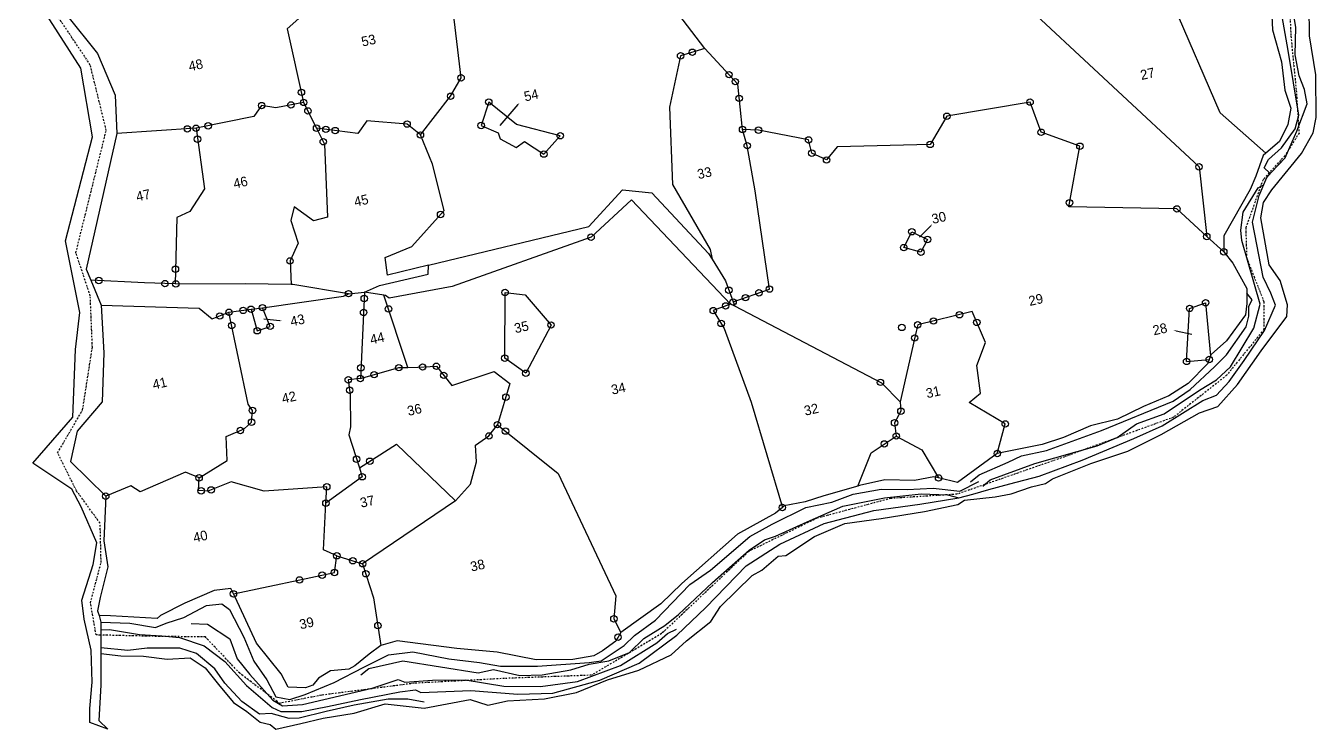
# Model space of a CAD drawing. Header units: metres. Extents: x 308144 to 311379, y 1932438 to 1934417.
# Drawn here: x 308217 to 309446, y 1932438 to 1933107 of the extents above; entities that cross this region are included whole.
import ezdxf

# ---------------------------------------------------------------- set-up
doc = ezdxf.new("R2010")
doc.units = ezdxf.units.M
doc.header["$LTSCALE"] = 0.3
doc.linetypes.add('DASHDOT', pattern=[1, 0.5, -0.25, 0, -0.25])
doc.layers.get('0').update_dxf_attribs({"linetype": 'CONTINUOUS'})
for name, color, linetype in [('LINE_WATER', 4, 'CONTINUOUS'), ('OFF', 1, 'CONTINUOUS'), ('POLY_PARCEL', 6, 'CONTINUOUS'), ('POLY_WATER', 4, 'CONTINUOUS'), ('TEXT_PARCEL', 7, 'CONTINUOUS'), ('V_BOUND_STREAM_LINE', 7, 'DASHDOT')]:
    doc.layers.add(name, color=color, linetype=linetype)
doc.styles.get("Standard").update_dxf_attribs({"font": ''})
doc.styles.get('Standard').set_extended_font_data('Kruti Dev 050')

msp = doc.modelspace()

# ---------------------------------------------------------------- linework, layer by layer
for points in [[(308686, 1933032.3), (308668.8, 1933012.4)], [(309079.2, 1932916.9), (309068.5, 1932906)], [(308459.2, 1932826.5), (308444, 1932828)], [(309312.9, 1932816.9), (309327.8, 1932813.9)]]:
    msp.add_lwpolyline(points)
for centre in [(308852.2, 1933082.2), (308841, 1933078.8), (308631.9, 1933057.8), (308887.1, 1933060.8), (308893.1, 1933054.2), (308469.9, 1933032), (308479.9, 1933044), (308482, 1933034.4), (308622, 1933040.3), (308658.3, 1933034.8), (308896.8, 1933038.3), (309173.8, 1933034.7), (308442, 1933031.4), (308486.1, 1933026.3), (309094.6, 1933021.2), (308371.2, 1933009.2), (308379.5, 1933009.8), (308391.1, 1933012.1), (308494.3, 1933009.9), (308503.2, 1933008.8), (308512.1, 1933007.6), (308580.5, 1933013.8), (308651.1, 1933012.4), (308900, 1933008.7), (308915.2, 1933008), (308380.9, 1932999.4), (308500.7, 1932997), (308593.2, 1933003.4), (308726.4, 1933002.7), (308962.9, 1932998.7), (309184.3, 1933006), (308710.7, 1932985.2), (308904.5, 1932993.2), (308966, 1932986.1), (309078.7, 1932994.4), (309221.3, 1932992.7), (308980, 1932979.6), (309334.7, 1932973.1), (309211.4, 1932938.9), (308612.4, 1932927.7), (309313.7, 1932933), (309061.2, 1932911.3), (308755.7, 1932906.1), (309076.1, 1932903.9), (309342.1, 1932906.8), (309053.5, 1932896.2), (309069.9, 1932891.8), (309358.3, 1932892.2), (308359.9, 1932875.6), (308469, 1932883.5), (308286.9, 1932864.9), (308349.9, 1932861.9), (308360.3, 1932861.6), (308524.8, 1932852.3), (308539.7, 1932847.7), (308673.8, 1932853.5), (308886.9, 1932855.6), (308902.8, 1932848.5), (308915.6, 1932853.1), (308925.6, 1932856.7), (308424.3, 1932836.4), (308431.9, 1932837.5), (308442.8, 1932839), (308562.8, 1932837.8), (308872.1, 1932836.2), (308883.9, 1932840.7), (308891, 1932844.4), (309325.8, 1932838.3), (309341, 1932843.7), (308402.1, 1932831.1), (308410.9, 1932834.6), (308539.1, 1932834.5), (308879.6, 1932824), (309081.8, 1932826.3), (309106.6, 1932832.3), (309123.1, 1932825), (308413.5, 1932822.1), (308437.8, 1932817), (308450.1, 1932821.2), (308717.6, 1932822.5), (309051.7, 1932820.2), (309066.8, 1932822.7), (309063.9, 1932810.1), (308673.5, 1932790.9), (309322.9, 1932787.8), (309344.5, 1932789.7), (308536.5, 1932781.8), (308549.1, 1932775.2), (308572.6, 1932781.9), (308595.3, 1932782.5), (308608.4, 1932783.2), (308615.4, 1932774.6), (308693.6, 1932776.6), (308524.5, 1932770.3), (308536, 1932771.6), (309031.3, 1932767.9), (308525.8, 1932760.4), (308674.6, 1932753.8), (308433.3, 1932741.2), (309050.8, 1932740.4), (308432.4, 1932730), (308666.5, 1932727.6), (309044.8, 1932729.4), (309150.2, 1932728.3), (308421.7, 1932722.1), (308658.5, 1932716.9), (308674.2, 1932721.5), (309046.4, 1932716.8), (309035, 1932709.3), (309142.6, 1932700.2), (308532.4, 1932694.8), (308545, 1932692.8), (308382.4, 1932677), (308537.8, 1932678), (309086.7, 1932676.9), (308384.4, 1932664.6), (308393.9, 1932665.5), (308504, 1932668.5), (308293.5, 1932659.5), (308503.2, 1932652.9), (308937.9, 1932648.8), (308513.6, 1932602.8), (308528.8, 1932598.1), (308538.2, 1932595.2), (308478.1, 1932579.8), (308499.6, 1932584.3), (308511.3, 1932586.8), (308541.3, 1932585.7), (308415.1, 1932566.5), (308777.5, 1932542.8), (308552.7, 1932536.3), (308781.4, 1932525.3)]:
    msp.add_circle(centre, 3.06)
for points in [[(308685.7, 1933032.6), (308687.6, 1933034.2), (308686.3, 1933032)], [(309078.9, 1932917.2), (309080.9, 1932918.7), (309079.5, 1932916.6)], [(308459.3, 1932826.9), (308461.7, 1932826.3), (308459.2, 1932826.1)], [(309312.8, 1932816.5), (309310.4, 1932817.3), (309312.9, 1932817.3)]]:
    msp.add_solid(points)
at = {"layer": 'LINE_WATER'}
for p, q in [((309419.6, 1933083.9), (309413.1, 1933121.5)), ((309427, 1933106.1), (309423.5, 1933126)), ((309426.3, 1933079.7), (309427, 1933106.1)), ((309429.9, 1933022.2), (309419.6, 1933083.9)), ((309430.1, 1933059.8), (309426.3, 1933079.7)), ((309435.3, 1933046.8), (309430.1, 1933059.8)), ((309437.6, 1933033), (309435.3, 1933046.8)), ((309428, 1933007.1), (309437.6, 1933033)), ((309426.4, 1933009.3), (309429.9, 1933022.2)), ((309413.2, 1932991.1), (309426.4, 1933009.3)), ((309416.7, 1932981.8), (309428, 1933007.1)), ((309400.8, 1932980.1), (309413.2, 1932991.1)), ((309396.8, 1932972), (309400.8, 1932980.1)), ((309403.6, 1932967.9), (309416.7, 1932981.8)), ((309391.9, 1932945.7), (309399.4, 1932962.9)), ((309399.4, 1932962.9), (309403.6, 1932967.9)), ((309376.7, 1932930), (309390.9, 1932953.1)), ((309385.8, 1932920.4), (309391.9, 1932945.7)), ((309374.4, 1932912.9), (309376.7, 1932930)), ((309375.4, 1932903.1), (309374.4, 1932912.9)), ((309395.7, 1932868.2), (309385.8, 1932920.4)), ((309393.1, 1932842.3), (309375.4, 1932903.1)), ((309403.1, 1932852.7), (309395.7, 1932868.2)), ((309407.7, 1932841.5), (309403.1, 1932852.7)), ((309382.1, 1932830.8), (309382.3, 1932840.4)), ((309382.3, 1932840.4), (309385.2, 1932846.5)), ((309387, 1932819.4), (309393.1, 1932842.3)), ((309397.2, 1932817.3), (309407.7, 1932841.5)), ((309379.5, 1932820.9), (309382.1, 1932830.8)), ((309361, 1932794.1), (309379.5, 1932820.9)), ((309364.6, 1932782.8), (309387, 1932819.4)), ((309377.8, 1932788.6), (309397.2, 1932817.3)), ((309349.5, 1932782.6), (309361, 1932794.1)), ((309326.3, 1932761.2), (309349.5, 1932782.6)), ((309351.3, 1932770.3), (309364.6, 1932782.8)), ((309363.3, 1932768.6), (309377.8, 1932788.6)), ((309335.3, 1932760.5), (309351.3, 1932770.3)), ((309351.4, 1932755.7), (309363.3, 1932768.6)), ((309301.6, 1932738), (309335.3, 1932760.5)), ((309310.1, 1932750.1), (309326.3, 1932761.2)), ((309338.4, 1932750.7), (309351.4, 1932755.7)), ((309241.7, 1932722.2), (309310.1, 1932750.1)), ((309299.7, 1932726.6), (309338.4, 1932750.7)), ((309256.7, 1932715.4), (309275.3, 1932728.4)), ((309275.3, 1932728.4), (309301.6, 1932738)), ((309189.5, 1932703.1), (309241.7, 1932722.2)), ((309272.7, 1932714.5), (309299.7, 1932726.6)), ((309178.3, 1932690.6), (309237.8, 1932707.6)), ((309223.3, 1932693.9), (309272.7, 1932714.5)), ((309237.8, 1932707.6), (309256.7, 1932715.4)), ((309125.4, 1932679.9), (309153.1, 1932691.9)), ((309153.1, 1932691.9), (309165.5, 1932698)), ((309165.5, 1932698), (309189.5, 1932703.1)), ((309182.4, 1932678.7), (309223.3, 1932693.9)), ((309117.2, 1932673.1), (309125.4, 1932679.9)), ((309135.9, 1932675.1), (309178.3, 1932690.6)), ((309154.4, 1932671.2), (309182.4, 1932678.7)), ((309056.9, 1932666), (309081.4, 1932667.1)), ((309081.4, 1932667.1), (309106.9, 1932664.4)), ((309106.9, 1932664.4), (309125, 1932673.4)), ((309128.8, 1932669.1), (309135.9, 1932675.1)), ((309134.4, 1932665.9), (309154.4, 1932671.2)), ((308985.1, 1932653.9), (309005.3, 1932661.3)), ((308995.4, 1932649.9), (309035.1, 1932657.8)), ((309005.3, 1932661.3), (309032, 1932666.1)), ((309032, 1932666.1), (309056.9, 1932666)), ((309035.1, 1932657.8), (309070.2, 1932661.9)), ((309068.9, 1932652), (309105.9, 1932657.9)), ((309070.2, 1932661.9), (309095.1, 1932660.7)), ((309095.1, 1932660.7), (309105.9, 1932657.9)), ((309105.9, 1932657.9), (309119.2, 1932661.5)), ((309119.2, 1932661.5), (309134.4, 1932665.9)), ((308928.3, 1932633), (308960.2, 1932648.9)), ((308960.2, 1932648.9), (308985.1, 1932653.9)), ((308961.6, 1932635.2), (308995.4, 1932649.9)), ((308977.7, 1932633.4), (309025, 1932646)), ((309025, 1932646), (309068.9, 1932652)), ((308907, 1932621.1), (308928.3, 1932633)), ((308931.4, 1932621.4), (308961.6, 1932635.2)), ((308935.6, 1932613.9), (308977.7, 1932633.4)), ((308869.5, 1932589.2), (308907, 1932621.1)), ((308906.3, 1932608.2), (308921, 1932617.9)), ((308921, 1932617.9), (308931.4, 1932621.4)), ((308871.5, 1932577.5), (308906.3, 1932608.2)), ((308903.5, 1932593.1), (308935.6, 1932613.9)), ((308865.1, 1932553.5), (308903.5, 1932593.1)), ((308849.8, 1932575.3), (308869.5, 1932589.2)), ((308817.2, 1932541.4), (308849.8, 1932575.3)), ((308839.1, 1932546.9), (308871.5, 1932577.5)), ((308389.5, 1932555.4), (308404.1, 1932557.1)), ((308404.1, 1932557.1), (308411.3, 1932551.8)), ((308351.2, 1932538.6), (308367.9, 1932544.1)), ((308367.9, 1932544.1), (308389.5, 1932555.4)), ((308411.3, 1932551.8), (308425.1, 1932525.4)), ((308826.1, 1932536.3), (308839.1, 1932546.9)), ((308837.3, 1932527.1), (308865.1, 1932553.5)), ((308288.8, 1932539.5), (308316.5, 1932538.5)), ((308288.8, 1932532.4), (308297, 1932532.6)), ((308297, 1932532.6), (308325.7, 1932528)), ((308316.5, 1932538.5), (308341, 1932534.5)), ((308341, 1932534.5), (308351.2, 1932538.6)), ((308374.8, 1932538.2), (308390.5, 1932537.7)), ((308390.5, 1932537.7), (308411.8, 1932523.8)), ((308797.2, 1932526.8), (308817.2, 1932541.4)), ((308806.1, 1932524), (308826.1, 1932536.3)), ((308828.5, 1932528.8), (308837.1, 1932533)), ((308325.7, 1932528), (308347, 1932526.7)), ((308347, 1932526.7), (308363.9, 1932525)), ((308363.9, 1932525), (308387.4, 1932516.9)), ((308411.8, 1932523.8), (308418.6, 1932504.8)), ((308425.1, 1932525.4), (308434.6, 1932502.6)), ((308783.9, 1932498.2), (308818.3, 1932519.9)), ((308787.2, 1932517.3), (308797.2, 1932526.8)), ((308792.4, 1932510.8), (308806.1, 1932524)), ((308801.5, 1932500.7), (308837.3, 1932527.1)), ((308818.3, 1932519.9), (308828.5, 1932528.8)), ((308314.7, 1932512.7), (308288.8, 1932515)), ((308333.1, 1932514.7), (308314.7, 1932512.7)), ((308364, 1932514.7), (308333.1, 1932514.7)), ((308379.9, 1932509.7), (308364, 1932514.7)), ((308397.4, 1932495.3), (308379.9, 1932509.7)), ((308387.4, 1932516.9), (308407, 1932502.1)), ((308539.4, 1932496.9), (308562.7, 1932508.6)), ((308562.7, 1932508.6), (308586, 1932511.3)), ((308586, 1932511.3), (308620.3, 1932504.7)), ((308765.5, 1932502.7), (308787.2, 1932517.3)), ((308772.7, 1932502.7), (308792.4, 1932510.8)), ((308406.9, 1932481.5), (308397.4, 1932495.3)), ((308407, 1932502.1), (308427.6, 1932479.2)), ((308418.6, 1932504.8), (308430.6, 1932489.8)), ((308434.6, 1932502.6), (308447, 1932484.7)), ((308511, 1932482.1), (308539.4, 1932496.9)), ((308536.4, 1932489.3), (308544.1, 1932495.6)), ((308544.1, 1932495.6), (308576.4, 1932502.8)), ((308576.4, 1932502.8), (308648.1, 1932491.3)), ((308620.3, 1932504.7), (308649.4, 1932501.1)), ((308648.1, 1932491.3), (308662.9, 1932494.4)), ((308649.4, 1932501.1), (308669.4, 1932497.7)), ((308662.9, 1932494.4), (308687.9, 1932488.8)), ((308669.4, 1932497.7), (308704.6, 1932497.6)), ((308704.6, 1932497.6), (308754, 1932501.2)), ((308736.4, 1932494.2), (308753.9, 1932499.7)), ((308742.7, 1932483.1), (308783.9, 1932498.2)), ((308753.9, 1932499.7), (308772.7, 1932502.7)), ((308754, 1932501.2), (308765.5, 1932502.7)), ((308764, 1932484.5), (308801.5, 1932500.7)), ((308430.6, 1932489.8), (308452.7, 1932465.2)), ((308447, 1932484.7), (308455.5, 1932468.5)), ((308483.6, 1932470.8), (308511, 1932482.1)), ((308547.3, 1932476.9), (308572, 1932485.1)), ((308572, 1932485.1), (308578.3, 1932482.6)), ((308578.3, 1932482.6), (308604.8, 1932484.3)), ((308604.8, 1932484.3), (308635.7, 1932484.6)), ((308635.7, 1932484.6), (308672.6, 1932478.8)), ((308687.9, 1932488.8), (308709.3, 1932489.3)), ((308707.6, 1932478.4), (308742.7, 1932483.1)), ((308709.3, 1932489.3), (308736.4, 1932494.2)), ((308719.4, 1932471.9), (308764, 1932484.5)), ((308423.2, 1932464), (308406.9, 1932481.5)), ((308427.6, 1932479.2), (308452, 1932458.3)), ((308468.7, 1932465.9), (308483.6, 1932470.8)), ((308480.8, 1932461.3), (308547.3, 1932476.9)), ((308536, 1932466.1), (308573.6, 1932473.4)), ((308573.6, 1932473.4), (308588.5, 1932475.2)), ((308588.5, 1932475.2), (308593.5, 1932472.5)), ((308593.5, 1932472.5), (308641.3, 1932474.5)), ((308641.3, 1932474.5), (308685.9, 1932470.9)), ((308672.6, 1932478.8), (308707.6, 1932478.4)), ((308685.9, 1932470.9), (308719.4, 1932471.9)), ((308439.9, 1932452.1), (308423.2, 1932464)), ((308452, 1932458.3), (308460.4, 1932454.4)), ((308452.7, 1932465.2), (308461.7, 1932460)), ((308455.5, 1932468.5), (308468.7, 1932465.9)), ((308461.7, 1932460), (308480.8, 1932461.3)), ((308480.3, 1932454.5), (308504.8, 1932459.2)), ((308530.2, 1932460.7), (308503.4, 1932454.5)), ((308504.8, 1932459.2), (308536, 1932466.1)), ((308562.5, 1932466.2), (308530.2, 1932460.7)), ((308581.3, 1932466.2), (308562.5, 1932466.2)), ((308596.8, 1932463.3), (308581.3, 1932466.2)), ((308451, 1932452.5), (308439.9, 1932452.1)), ((308468.2, 1932447.8), (308451, 1932452.5)), ((308460.4, 1932454.4), (308480.3, 1932454.5)), ((308477.6, 1932448.2), (308468.2, 1932447.8)), ((308503.4, 1932454.5), (308477.6, 1932448.2))]:
    msp.add_line(p, q, dxfattribs=at)
at = {"layer": 'OFF'}
for p, q in [((309401.7, 1932967.5), (309396.8, 1932972)), ((309402.6, 1932966.7), (309401.7, 1932967.5)), ((309390.9, 1932953.1), (309393.3, 1932954.4)), ((309393.3, 1932954.4), (309396.3, 1932956)), ((309385.2, 1932846.5), (309380.4, 1932852.8)), ((308278.4, 1932444.2), (308278.5, 1932457.4)), ((308295.4, 1932437.7), (308278.4, 1932444.2))]:
    msp.add_line(p, q, dxfattribs=at)
at = {"layer": 'POLY_PARCEL'}
for p, q in [((309120.4, 1933172.7), (309334.7, 1932973.1)), ((308864.2, 1933085.9), (308821, 1933142)), ((308631.9, 1933057.8), (308623.7, 1933127.1)), ((309354.9, 1933024.6), (309310.2, 1933127.9)), ((308480.4, 1933116.9), (308466.3, 1933104.5)), ((308466.3, 1933104.5), (308482, 1933034.4)), ((308864.2, 1933085.9), (308841, 1933078.8)), ((308895.4, 1933051.7), (308864.2, 1933085.9)), ((308841, 1933078.8), (308830.3, 1933029.9)), ((308622, 1933040.3), (308631.9, 1933057.8)), ((308900, 1933008.7), (308895.4, 1933051.7)), ((308593.2, 1933003.4), (308622, 1933040.3)), ((308442, 1933031.4), (308434.5, 1933020.9)), ((308455.4, 1933029.2), (308442, 1933031.4)), ((308482, 1933034.4), (308455.4, 1933029.2)), ((308482, 1933034.4), (308494.3, 1933009.9)), ((308658.3, 1933034.8), (308651.1, 1933012.4)), ((308684.6, 1933013.3), (308658.3, 1933034.8)), ((308830.3, 1933029.9), (308833.2, 1932956.3)), ((309173.8, 1933034.7), (309094.6, 1933021.2)), ((309184.3, 1933006), (309173.8, 1933034.7)), ((309398.3, 1932986.2), (309354.9, 1933024.6)), ((308434.5, 1933020.9), (308379.5, 1933009.8)), ((308542.2, 1933016.9), (308533.5, 1933004.9)), ((308580.5, 1933013.8), (308542.2, 1933016.9)), ((308593.2, 1933003.4), (308580.5, 1933013.8)), ((308651.1, 1933012.4), (308667.2, 1933005.6)), ((308726.4, 1933002.7), (308684.6, 1933013.3)), ((309094.6, 1933021.2), (309078.7, 1932994.4)), ((308379.5, 1933009.8), (308304.1, 1933004.9)), ((308379.5, 1933009.8), (308387.6, 1932952.1)), ((308533.5, 1933004.9), (308494.3, 1933009.9)), ((308494.3, 1933009.9), (308501.8, 1932994.8)), ((308604.6, 1932975.6), (308593.2, 1933003.4)), ((308667.2, 1933005.6), (308669, 1932999.9)), ((308669, 1932999.9), (308684.3, 1932991.4)), ((308710.7, 1932985.2), (308726.4, 1933002.7)), ((308915.2, 1933008), (308900, 1933008.7)), ((308904.5, 1932993.2), (308900, 1933008.7)), ((308962.9, 1932998.7), (308915.2, 1933008)), ((308966, 1932986.1), (308962.9, 1932998.7)), ((309221.3, 1932992.7), (309184.3, 1933006)), ((308501.8, 1932994.8), (308504.7, 1932925.2)), ((308684.3, 1932991.4), (308692.2, 1932997.2)), ((308692.2, 1932997.2), (308710.7, 1932985.2)), ((308912, 1932950.1), (308904.5, 1932993.2)), ((308980, 1932979.6), (308966, 1932986.1)), ((308990.1, 1932992), (308980, 1932979.6)), ((309078.7, 1932994.4), (308990.1, 1932992)), ((309210.6, 1932934.9), (309221.3, 1932992.7)), ((308615.8, 1932931.4), (308604.6, 1932975.6)), ((309334.7, 1932973.1), (309342.1, 1932906.8)), ((308387.6, 1932952.1), (308373.6, 1932930.6)), ((308753.6, 1932916.2), (308785.6, 1932951.1)), ((308785.6, 1932951.1), (308813.5, 1932948.4)), ((308833.2, 1932956.3), (308869, 1932894.3)), ((308925.6, 1932856.7), (308912, 1932950.1)), ((308794.3, 1932941.8), (308755.7, 1932906.1)), ((308888.5, 1932842.4), (308794.3, 1932941.8)), ((308813.5, 1932948.4), (308867.7, 1932890.6)), ((308361.2, 1932924.8), (308359.5, 1932861.6)), ((308373.6, 1932930.6), (308361.2, 1932924.8)), ((308473.1, 1932934.9), (308469.7, 1932922.1)), ((308491.4, 1932921.7), (308473.1, 1932934.9)), ((308504.7, 1932925.2), (308491.4, 1932921.7)), ((308585, 1932897.3), (308615.8, 1932931.4)), ((309313.7, 1932933), (309210.6, 1932934.9)), ((309342.1, 1932906.8), (309313.7, 1932933)), ((308469.7, 1932922.1), (308476.7, 1932900.5)), ((308601, 1932879.6), (308753.6, 1932916.2)), ((308476.7, 1932900.5), (308469, 1932883.5)), ((308755.7, 1932906.1), (308623.3, 1932859)), ((309053.5, 1932896.2), (309061.2, 1932911.3)), ((309061.2, 1932911.3), (309076.1, 1932903.9)), ((309076.1, 1932903.9), (309069.9, 1932891.8)), ((309342.1, 1932906.8), (309358.3, 1932892.2)), ((308559.5, 1932886.8), (308585, 1932897.3)), ((308867.7, 1932890.6), (308871, 1932885.1)), ((308869, 1932894.3), (308871, 1932885.1)), ((309069.9, 1932891.8), (309053.5, 1932896.2)), ((308469, 1932883.5), (308470.2, 1932861.2)), ((308561.7, 1932870), (308559.5, 1932886.8)), ((308601, 1932879.6), (308561.7, 1932870)), ((308600.6, 1932871), (308601, 1932879.6)), ((308871, 1932885.1), (308883.6, 1932864.4)), ((308330.5, 1932862.6), (308279.3, 1932865.3)), ((308554.3, 1932860.2), (308600.6, 1932871)), ((308883.6, 1932864.4), (308891, 1932844.4)), ((308359.5, 1932861.6), (308330.5, 1932862.6)), ((308362.6, 1932861.5), (308359.5, 1932861.6)), ((308426.2, 1932861.7), (308362.6, 1932861.5)), ((308470.2, 1932861.2), (308426.2, 1932861.7)), ((308471.6, 1932861.1), (308470.2, 1932861.2)), ((308524.8, 1932852.3), (308471.6, 1932861.1)), ((308519.9, 1932849.8), (308524.8, 1932852.3)), ((308524.8, 1932852.3), (308540, 1932853.9)), ((308540, 1932853.9), (308536, 1932771.6)), ((308540, 1932853.9), (308554.3, 1932860.2)), ((308558.5, 1932850.9), (308540, 1932853.9)), ((308581.1, 1932782.1), (308558.5, 1932850.9)), ((308560.1, 1932850.7), (308558.5, 1932850.9)), ((308563.5, 1932847.9), (308560.1, 1932850.7)), ((308623.3, 1932859), (308563.5, 1932847.9)), ((308673.5, 1932790.9), (308673.8, 1932853.5)), ((308673.8, 1932853.5), (308693, 1932851.2)), ((308693, 1932851.2), (308717.6, 1932822.5)), ((308891, 1932844.4), (308925.6, 1932856.7)), ((308289.3, 1932841.5), (308382.6, 1932838.6)), ((308382.6, 1932838.6), (308395, 1932828.4)), ((308431.9, 1932837.5), (308442.8, 1932839)), ((308442.8, 1932839), (308519.9, 1932849.8)), ((308450.1, 1932821.2), (308442.8, 1932839)), ((308888.5, 1932842.4), (308872.1, 1932836.2)), ((308892.5, 1932840.3), (308888.5, 1932842.4)), ((308891, 1932844.4), (308892.5, 1932840.3)), ((309032.7, 1932767.2), (308892.5, 1932840.3)), ((309325.8, 1932838.3), (309341, 1932843.7)), ((309341, 1932843.7), (309345.7, 1932793.1)), ((308395, 1932828.4), (308410.9, 1932834.6)), ((308410.9, 1932834.6), (308431.9, 1932837.5)), ((308429.1, 1932747.2), (308410.9, 1932834.6)), ((308431.9, 1932837.5), (308437.8, 1932817)), ((308872.1, 1932836.2), (308882.6, 1932819.1)), ((309118.6, 1932835.2), (309066.8, 1932822.7)), ((309131.4, 1932806), (309118.6, 1932835.2)), ((309322.9, 1932787.8), (309325.8, 1932838.3)), ((308437.8, 1932817), (308450.1, 1932821.2)), ((308717.6, 1932822.5), (308693.6, 1932776.6)), ((308882.6, 1932819.1), (308908.2, 1932748.9)), ((309065.3, 1932816.3), (309050.1, 1932749.2)), ((309066.8, 1932822.7), (309065.3, 1932816.3)), ((309123.2, 1932783.8), (309131.4, 1932806)), ((308693.6, 1932776.6), (308673.5, 1932790.9)), ((309322.9, 1932787.8), (309344.5, 1932789.7)), ((308536, 1932771.6), (308572.6, 1932781.9)), ((308572.6, 1932781.9), (308581.1, 1932782.1)), ((308581.1, 1932782.1), (308590.9, 1932782.3)), ((308590.9, 1932782.3), (308608.4, 1932783.2)), ((308608.4, 1932783.2), (308623.2, 1932764.8)), ((308623.2, 1932764.8), (308663.4, 1932778.2)), ((308663.4, 1932778.2), (308678.5, 1932766.7)), ((309126.7, 1932757.5), (309123.2, 1932783.8)), ((308536, 1932771.6), (308524.5, 1932770.3)), ((308524.5, 1932770.3), (308526.4, 1932755.9)), ((308678.5, 1932766.7), (308666.5, 1932727.6)), ((309050.1, 1932749.2), (309032.7, 1932767.2)), ((308526.4, 1932755.9), (308526.6, 1932725.7)), ((309115.7, 1932748.8), (309126.7, 1932757.5)), ((308433.3, 1932741.2), (308429.1, 1932747.2)), ((308432.4, 1932730), (308433.3, 1932741.2)), ((308908.2, 1932748.9), (308937.9, 1932648.8)), ((309050.8, 1932740.4), (309044.8, 1932729.4)), ((309050.1, 1932749.2), (309050.8, 1932740.4)), ((309150.2, 1932728.3), (309115.7, 1932748.8)), ((308425.3, 1932723.6), (308432.4, 1932730)), ((309044.8, 1932729.4), (309046.4, 1932716.8)), ((309142.6, 1932700.2), (309150.2, 1932728.3)), ((308408.2, 1932716.4), (308425.3, 1932723.6)), ((308409, 1932693.4), (308408.2, 1932716.4)), ((308526.6, 1932725.7), (308525, 1932717.8)), ((308525, 1932717.8), (308535.1, 1932686.5)), ((308645.7, 1932708.1), (308658.5, 1932716.9)), ((308658.5, 1932716.9), (308666.5, 1932727.6)), ((308666.5, 1932727.6), (308724.4, 1932681.2)), ((309022.4, 1932700.9), (309046.4, 1932716.8)), ((309046.4, 1932716.8), (309070.6, 1932703.8)), ((308535.1, 1932686.5), (308570.5, 1932709.1)), ((308570.5, 1932709.1), (308626.7, 1932655.2)), ((308646.5, 1932692.3), (308645.7, 1932708.1)), ((309070.6, 1932703.8), (309086.7, 1932676.9)), ((308382.4, 1932677), (308409, 1932693.4)), ((308641, 1932671), (308646.5, 1932692.3)), ((309009.8, 1932669.2), (309022.4, 1932700.9)), ((308369.6, 1932682.5), (308326.2, 1932663.6)), ((308382.4, 1932677), (308369.6, 1932682.5)), ((308535.1, 1932686.5), (308537.8, 1932678)), ((308724.4, 1932681.2), (308779.4, 1932564.5)), ((308317.5, 1932669.4), (308293.5, 1932659.5)), ((308326.2, 1932663.6), (308317.5, 1932669.4)), ((308382, 1932664.8), (308382.4, 1932677)), ((308413.1, 1932673.1), (308390.7, 1932664.2)), ((308444.3, 1932664.2), (308413.1, 1932673.1)), ((308504, 1932668.5), (308444.3, 1932664.2)), ((308537.8, 1932678), (308503.2, 1932652.9)), ((308503.2, 1932652.9), (308504, 1932668.5)), ((308626.7, 1932655.2), (308641, 1932671)), ((308390.7, 1932664.2), (308382, 1932664.8)), ((308626.7, 1932655.2), (308538.2, 1932595.2)), ((308501, 1932608.3), (308503.2, 1932652.9)), ((308513.6, 1932602.8), (308501, 1932608.3)), ((308511.3, 1932586.8), (308513.6, 1932602.8)), ((308513.6, 1932602.8), (308538.2, 1932595.2)), ((308538.2, 1932595.2), (308548.5, 1932562.7)), ((308415.1, 1932566.5), (308511.3, 1932586.8)), ((308548.5, 1932562.7), (308555.6, 1932517.3)), ((308779.4, 1932564.5), (308777.5, 1932542.8)), ((308777.5, 1932542.8), (308784, 1932529.8))]:
    msp.add_line(p, q, dxfattribs=at)
at = {"layer": 'POLY_WATER'}
for p, q in [((308269.8, 1933066.9), (308217.4, 1933148.9)), ((309439.8, 1933097.7), (309439.7, 1933125.8)), ((308256.2, 1933117.7), (308285.7, 1933081.1)), ((309404, 1933116.9), (309404.8, 1933103.5)), ((309404.8, 1933103.5), (309413.2, 1933073.1)), ((309446, 1933060.7), (309439.8, 1933097.7)), ((308285.7, 1933081.1), (308302.6, 1933041.4)), ((309413.2, 1933073.1), (309416.5, 1933046.2)), ((308280.9, 1933001.5), (308269.8, 1933066.9)), ((309446.3, 1933019.9), (309446, 1933060.7)), ((308302.6, 1933041.4), (308304.1, 1933004.9)), ((309416.5, 1933046.2), (309422.1, 1933029)), ((309422.1, 1933029), (309419.3, 1933013.3)), ((309419.3, 1933013.3), (309411.5, 1932997.3)), ((309443.5, 1933005.4), (309446.3, 1933019.9)), ((308255.3, 1932902.5), (308280.9, 1933001.5)), ((308304.1, 1933004.9), (308274.9, 1932875.8)), ((309432.3, 1932985.9), (309443.5, 1933005.4)), ((309398.3, 1932986.2), (309395.7, 1932984)), ((309411.5, 1932997.3), (309398.3, 1932986.2)), ((309404.1, 1932951.2), (309432.3, 1932985.9)), ((309395.7, 1932984), (309388.9, 1932964.2)), ((309388.9, 1932964.2), (309383.5, 1932951.5)), ((309383.5, 1932951.5), (309358.4, 1932907.3)), ((309396.1, 1932939.1), (309404.1, 1932951.2)), ((309393.6, 1932924.6), (309396.1, 1932939.1)), ((309401.4, 1932879.7), (309393.6, 1932924.6)), ((308268.9, 1932834.4), (308255.3, 1932902.5)), ((309358.4, 1932907.3), (309358.3, 1932892.2)), ((309358.3, 1932892.2), (309366.9, 1932881.3)), ((308274.9, 1932875.8), (308279.3, 1932865.3)), ((309366.9, 1932881.3), (309380.3, 1932857.2)), ((309412.1, 1932865), (309401.4, 1932879.7)), ((308279.3, 1932865.3), (308289.3, 1932841.5)), ((309419, 1932841.7), (309412.1, 1932865)), ((309380.3, 1932857.2), (309380.4, 1932852.8)), ((309380.4, 1932852.8), (309380.4, 1932843)), ((308289.3, 1932841.5), (308291.8, 1932796)), ((309380.4, 1932843), (309379, 1932832.3)), ((309418.3, 1932830.6), (309419, 1932841.7)), ((308264.8, 1932799.3), (308268.9, 1932834.4)), ((309379, 1932832.3), (309361, 1932807.4)), ((309393.9, 1932798), (309418.3, 1932830.6)), ((309361, 1932807.4), (309346.2, 1932794.5)), ((308262.2, 1932734.7), (308264.8, 1932799.3)), ((308291.8, 1932796), (308290.1, 1932749.4)), ((309344.5, 1932789.7), (309343.1, 1932785.9)), ((309345.7, 1932793.1), (309344.5, 1932789.7)), ((309346.2, 1932794.5), (309345.7, 1932793.1)), ((309371.3, 1932765.7), (309393.9, 1932798)), ((309343.1, 1932785.9), (309324.5, 1932766.7)), ((309324.5, 1932766.7), (309305.9, 1932755.1)), ((309352.5, 1932744.8), (309371.3, 1932765.7)), ((309305.9, 1932755.1), (309281.8, 1932745)), ((308290.1, 1932749.4), (308266.4, 1932721.3)), ((309281.8, 1932745), (309257.1, 1932732.9)), ((309335.1, 1932738.8), (309352.5, 1932744.8)), ((308224.2, 1932691), (308262.2, 1932734.7)), ((309257.1, 1932732.9), (309231.3, 1932726.5)), ((309298.6, 1932718.4), (309335.1, 1932738.8)), ((308266.4, 1932721.3), (308259.9, 1932692.7)), ((309231.3, 1932726.5), (309205.6, 1932715.5)), ((309266.9, 1932702.4), (309298.6, 1932718.4)), ((309185.3, 1932708.6), (309142.6, 1932700.2)), ((309205.6, 1932715.5), (309185.3, 1932708.6)), ((308261.2, 1932666.2), (308224.2, 1932691)), ((308259.9, 1932692.7), (308293.5, 1932659.5)), ((309142.6, 1932700.2), (309104.8, 1932672.7)), ((309231.6, 1932690.5), (309266.9, 1932702.4)), ((309195.3, 1932676), (309231.6, 1932690.5)), ((309009.8, 1932669.2), (308977.5, 1932660)), ((309011.3, 1932669.6), (309009.8, 1932669.2)), ((309035.4, 1932675.2), (309011.3, 1932669.6)), ((309063.7, 1932674.4), (309035.4, 1932675.2)), ((309082.3, 1932677.9), (309063.7, 1932674.4)), ((309086.7, 1932676.9), (309082.3, 1932677.9)), ((309104.8, 1932672.7), (309086.7, 1932676.9)), ((309155.7, 1932661.7), (309175.2, 1932668.5)), ((309175.2, 1932668.5), (309188.6, 1932671.6)), ((309188.6, 1932671.6), (309195.3, 1932676)), ((308270, 1932649.5), (308261.2, 1932666.2)), ((308293.5, 1932659.5), (308291.7, 1932617)), ((308977.5, 1932660), (308959.6, 1932654)), ((309105, 1932651.5), (309111.5, 1932655.8)), ((309111.5, 1932655.8), (309140.5, 1932658.9)), ((309140.5, 1932658.9), (309155.7, 1932661.7)), ((308285, 1932615.1), (308270, 1932649.5)), ((308931.4, 1932643.3), (308895.1, 1932623.5)), ((308937.9, 1932648.8), (308931.4, 1932643.3)), ((308939.7, 1932650.2), (308937.9, 1932648.8)), ((308959.6, 1932654), (308939.7, 1932650.2)), ((309031.9, 1932638.4), (309073.3, 1932645)), ((309073.3, 1932645), (309105, 1932651.5)), ((308968.6, 1932621.2), (308997.3, 1932633.6)), ((308997.3, 1932633.6), (309031.9, 1932638.4)), ((308895.1, 1932623.5), (308842.1, 1932576.3)), ((308941.2, 1932602.9), (308968.6, 1932621.2)), ((308281.4, 1932594.4), (308285, 1932615.1)), ((308291.7, 1932617), (308295.4, 1932592.4)), ((308270.9, 1932560.4), (308281.4, 1932594.4)), ((308918.3, 1932589.1), (308933.9, 1932602.3)), ((308933.9, 1932602.3), (308941.2, 1932602.9)), ((308295.4, 1932592.4), (308288.3, 1932563.2)), ((308879, 1932554.6), (308909.2, 1932584)), ((308909.2, 1932584), (308918.3, 1932589.1)), ((308396.8, 1932569.6), (308368.7, 1932557.6)), ((308412.6, 1932571.5), (308396.8, 1932569.6)), ((308415.1, 1932566.5), (308412.6, 1932571.5)), ((308842.1, 1932576.3), (308822.3, 1932556.9)), ((308273, 1932542.5), (308270.9, 1932560.4)), ((308288.3, 1932563.2), (308285.8, 1932550.4)), ((308368.7, 1932557.6), (308345.8, 1932545.8)), ((308416.7, 1932563.4), (308415.1, 1932566.5)), ((308437.1, 1932519.6), (308416.7, 1932563.4)), ((308822.3, 1932556.9), (308784, 1932529.8)), ((308285.8, 1932550.4), (308287.1, 1932545.8)), ((308298.2, 1932545.7), (308287.1, 1932545.8)), ((308287.1, 1932545.8), (308288.8, 1932539.5)), ((308342.4, 1932543.1), (308298.2, 1932545.7)), ((308345.8, 1932545.8), (308342.4, 1932543.1)), ((308869.7, 1932540.3), (308879, 1932554.6)), ((308279.7, 1932513), (308273, 1932542.5)), ((308288.8, 1932539.5), (308288.8, 1932527.3)), ((308846.7, 1932521.7), (308869.7, 1932540.3)), ((308288.8, 1932527.3), (308288.7, 1932509.8)), ((308460.7, 1932490.5), (308437.1, 1932519.6)), ((308571, 1932521.8), (308555.6, 1932517.3)), ((308627.9, 1932514.6), (308571, 1932521.8)), ((308779.3, 1932521.5), (308766.7, 1932512.4)), ((308784, 1932529.8), (308779.3, 1932521.5)), ((308831.9, 1932508.6), (308846.7, 1932521.7)), ((308280.5, 1932482.5), (308279.7, 1932513)), ((308288.7, 1932509.8), (308288.7, 1932479.6)), ((308288.7, 1932509.8), (308307.8, 1932507.5)), ((308307.8, 1932507.5), (308329.4, 1932507.3)), ((308329.4, 1932507.3), (308352.1, 1932504.4)), ((308544.4, 1932509), (308530.7, 1932498)), ((308555.6, 1932517.3), (308544.4, 1932509)), ((308666.2, 1932511.1), (308627.9, 1932514.6)), ((308703.3, 1932503.8), (308666.2, 1932511.1)), ((308758.2, 1932507.4), (308738.5, 1932504)), ((308766.7, 1932512.4), (308758.2, 1932507.4)), ((308801.2, 1932493.8), (308831.9, 1932508.6)), ((308352.1, 1932504.4), (308373.9, 1932505.7)), ((308373.9, 1932505.7), (308388.3, 1932496.1)), ((308388.3, 1932496.1), (308402.2, 1932478.7)), ((308525.1, 1932495), (308507.6, 1932493.4)), ((308530.7, 1932498), (308525.1, 1932495)), ((308738.5, 1932504), (308703.3, 1932503.8)), ((308278.5, 1932457.4), (308280.5, 1932482.5)), ((308467.4, 1932477.7), (308460.7, 1932490.5)), ((308496, 1932486.4), (308490.6, 1932479.6)), ((308507.6, 1932493.4), (308496, 1932486.4)), ((308741.8, 1932472.7), (308771.5, 1932484.8)), ((308771.5, 1932484.8), (308801.2, 1932493.8)), ((308288.7, 1932479.6), (308287, 1932446)), ((308402.2, 1932478.7), (308415.2, 1932463)), ((308483.7, 1932477.1), (308467.4, 1932477.7)), ((308490.6, 1932479.6), (308483.7, 1932477.1)), ((308711.4, 1932466.5), (308741.8, 1932472.7)), ((308415.2, 1932463), (308427.8, 1932454.6)), ((308530.1, 1932452.9), (308559.5, 1932461.9)), ((308559.5, 1932461.9), (308596.9, 1932457.8)), ((308596.9, 1932457.8), (308640.5, 1932465.9)), ((308640.5, 1932465.9), (308657.4, 1932460.7)), ((308657.4, 1932460.7), (308676.1, 1932464.6)), ((308676.1, 1932464.6), (308711.4, 1932466.5)), ((308287, 1932446), (308295.4, 1932437.7)), ((308427.8, 1932454.6), (308440.5, 1932444.5)), ((308479.4, 1932443), (308500.7, 1932448.3)), ((308500.7, 1932448.3), (308530.1, 1932452.9)), ((308440.5, 1932444.5), (308450, 1932442.2)), ((308450, 1932442.2), (308455.4, 1932437.7)), ((308455.4, 1932437.7), (308479.4, 1932443))]:
    msp.add_line(p, q, dxfattribs=at)
at = {"layer": 'V_BOUND_STREAM_LINE', "ltscale": 10}
for p, q in [((308278.7, 1933070.3), (308223.6, 1933152.5)), ((309420.5, 1933140), (309422.2, 1933097.5)), ((309422.2, 1933097.5), (309427.3, 1933045.6)), ((308294, 1933007.9), (308278.7, 1933070.3)), ((309427.3, 1933045.6), (309430, 1933005.1)), ((308265.1, 1932891.3), (308294, 1933007.9)), ((309430, 1933005.1), (309416.4, 1932983.7)), ((309416.4, 1932983.7), (309401.7, 1932967.5)), ((309401.7, 1932967.5), (309395.6, 1932960.7)), ((309393.3, 1932954.4), (309379.2, 1932914.9)), ((309395.6, 1932960.7), (309393.3, 1932954.4)), ((309379.2, 1932914.9), (309380.1, 1932886.5)), ((308278.8, 1932850.3), (308265.1, 1932891.3)), ((309380.1, 1932886.5), (309396.6, 1932844.4)), ((308280.8, 1932801.5), (308278.8, 1932850.3)), ((309396.6, 1932844.4), (309396.6, 1932818.4)), ((309396.6, 1932818.4), (309361, 1932774.6)), ((308271.5, 1932741.7), (308280.8, 1932801.5)), ((309361, 1932774.6), (309310.5, 1932734.7)), ((308247.7, 1932700.8), (308271.5, 1932741.7)), ((309310.5, 1932734.7), (309206.6, 1932697)), ((308265.6, 1932664.7), (308247.7, 1932700.8)), ((309206.6, 1932697), (309104.2, 1932661.4)), ((308288.2, 1932633.8), (308265.6, 1932664.7)), ((309041.1, 1932657.4), (308970.7, 1932638.5)), ((309104.2, 1932661.4), (309041.1, 1932657.4)), ((308289.1, 1932596.5), (308288.2, 1932633.8)), ((308970.7, 1932638.5), (308905.8, 1932606.9)), ((308905.8, 1932606.9), (308822.9, 1932528.7)), ((308279, 1932558.1), (308289.1, 1932596.5)), ((308284.4, 1932527.4), (308279, 1932558.1)), ((308288.8, 1932527.3), (308284.4, 1932527.4)), ((308338.8, 1932526.1), (308288.8, 1932527.3)), ((308388.4, 1932525.5), (308338.8, 1932526.1)), ((308421.1, 1932491), (308388.4, 1932525.5)), ((308822.9, 1932528.7), (308756.2, 1932489.1)), ((308459.1, 1932462.3), (308421.1, 1932491)), ((308673.3, 1932486), (308587.2, 1932481.4)), ((308756.2, 1932489.1), (308673.3, 1932486)), ((308499.2, 1932470.1), (308459.1, 1932462.3)), ((308587.2, 1932481.4), (308499.2, 1932470.1))]:
    msp.add_line(p, q, dxfattribs=at)

# ---------------------------------------------------------------- texts
at = {"layer": 'TEXT_PARCEL'}
for s, p in [('53', (308538.1, 1933087.5)), ('48', (308373.5, 1933064)), ('27', (309280, 1933055.7)), ('54', (308693, 1933035.3)), ('46', (308416.1, 1932952.3)), ('33', (308858, 1932961.3)), ('47', (308323.5, 1932940)), ('45', (308531.1, 1932935.1)), ('30', (309081.2, 1932918.7)), ('29', (309173.6, 1932840.6)), ('43', (308470.4, 1932821.1)), ('35', (308683.7, 1932814.6)), ('44', (308546.3, 1932803.9)), ('28', (309291.8, 1932812.6)), ('41', (308339.2, 1932761)), ('34', (308776, 1932756.1)), ('42', (308462.3, 1932747.7)), ('31', (309075.8, 1932752.7)), ('36', (308581.8, 1932735.9)), ('32', (308959.7, 1932736.1)), ('37', (308536.9, 1932648.5)), ('40', (308377.9, 1932615.3)), ('38', (308641.9, 1932587.7)), ('39', (308479.1, 1932532.7))]:
    msp.add_text(s, height=9.25, rotation=12.6142, dxfattribs=at).set_placement(p)

doc.saveas('drawing.dxf')
